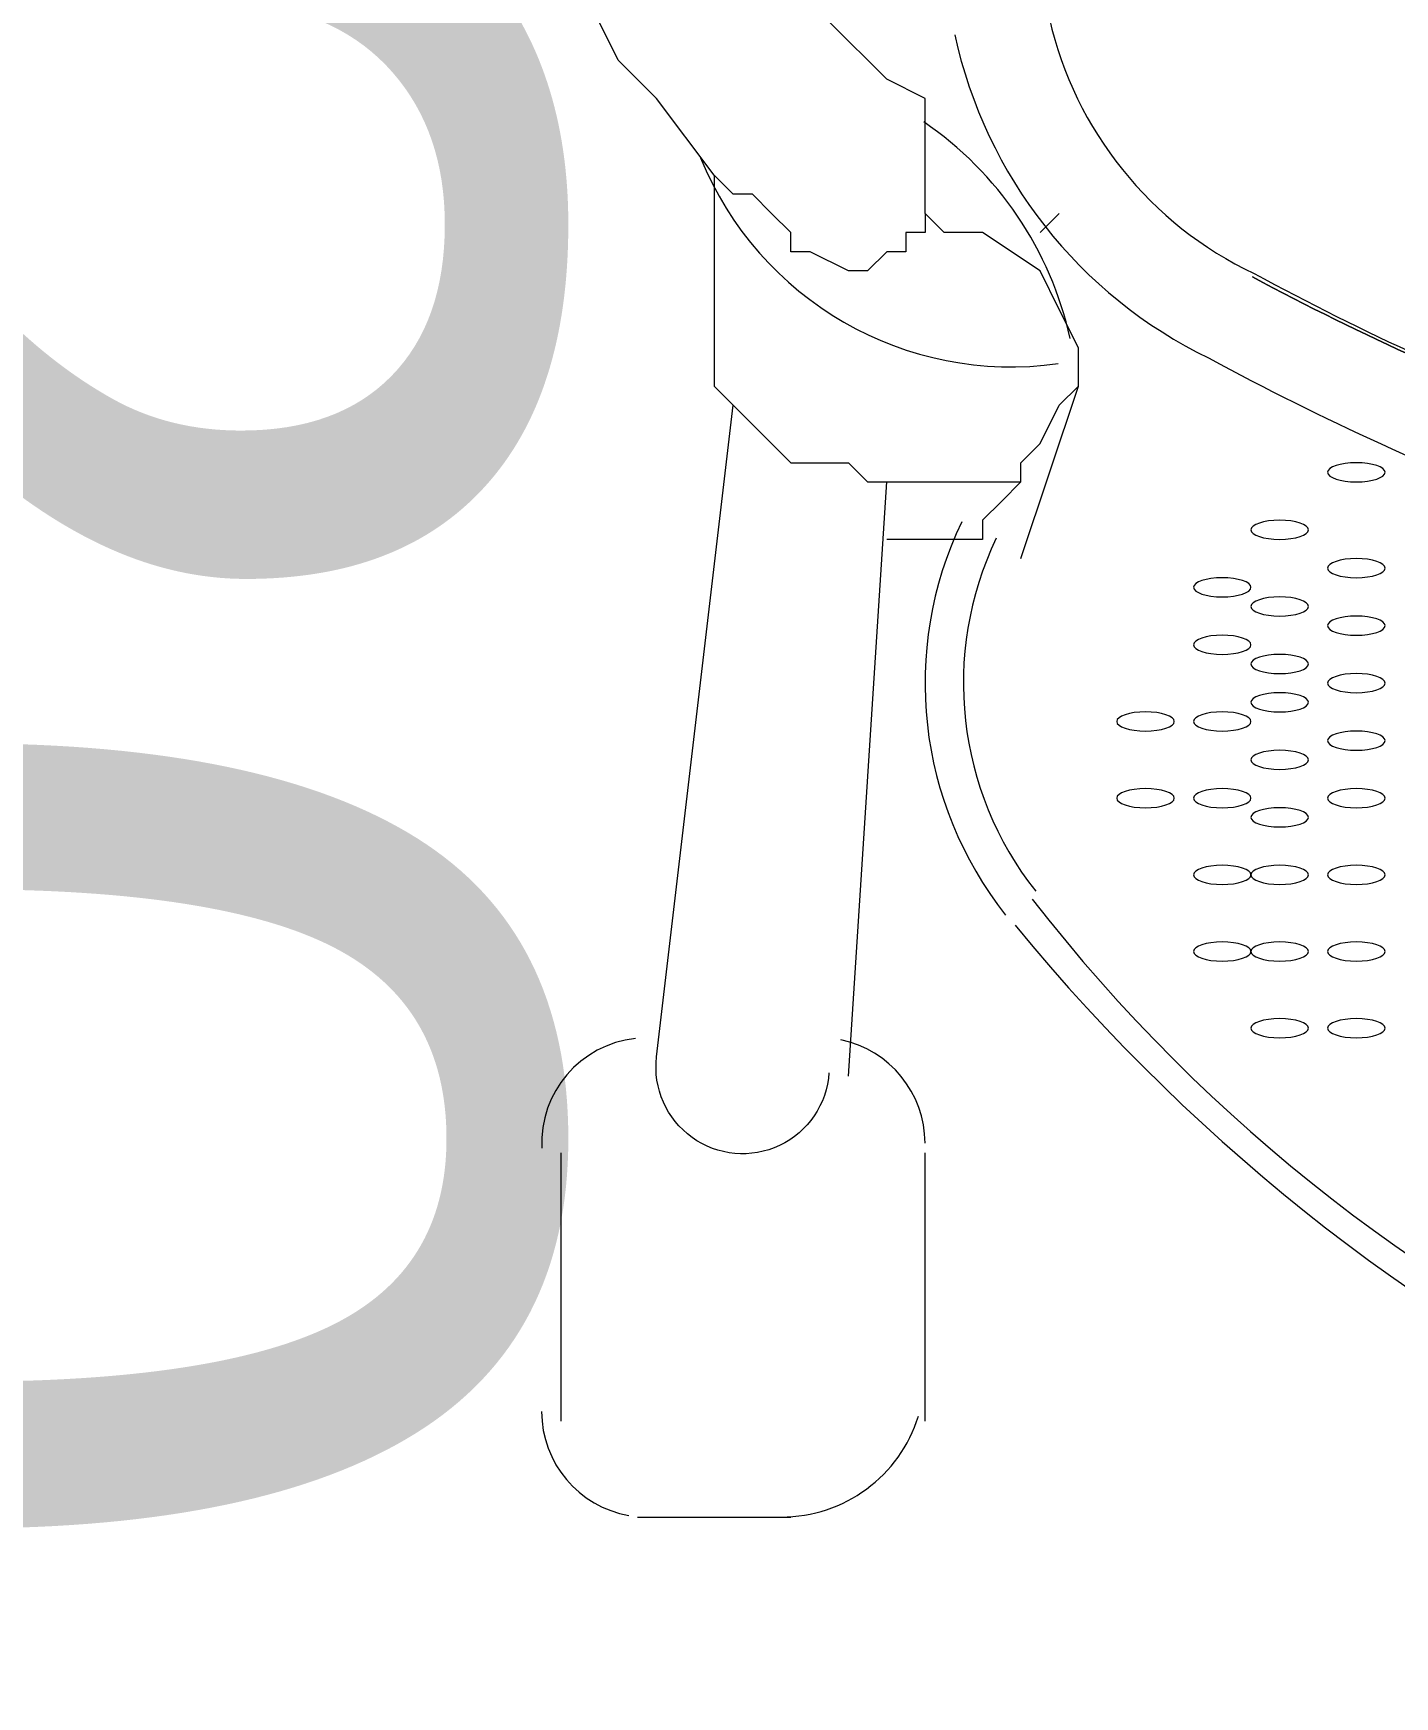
# Model space of a CAD drawing. Header units: metres. Extents: x 81 to 650, y -25 to 177.
# Drawn here: x 175.9417 to 176.1154, y 36.9398 to 37.152 of the extents above; entities that cross this region are included whole.
import ezdxf

# ---------------------------------------------------------------- set-up
doc = ezdxf.new("R2010")
doc.units = ezdxf.units.M
doc.layers.add('AMOBLAMIENTO', color=253, linetype='Continuous')
doc.layers.add('PDF2_Geometría', color=7, linetype='Continuous', true_color=0x525252)
doc.layers.add('TEXTOS', color=250, linetype='Continuous', lineweight=20)
doc.styles.get("Standard").update_dxf_attribs({"font": 'arial.ttf'})

# ---------------------------------------------------------------- blocks, each defined once
blk = doc.blocks.new('Silla 1')
at = {"layer": 'PDF2_Geometría', "color": 8, "linetype": 'Continuous', "lineweight": 9}
for points in [[(-646.0411633190107, -3780.64090645649), (-646.0485001190107, -3780.63112405649), (-646.0533913190106, -3780.626232856489), (-646.0558369190107, -3780.62134165649), (-646.0582825190107, -3780.61889605649, -0.4491904813085021), (-646.0973116293067, -3780.588454426033)], [(-645.9983960846587, -3780.62093238533, 0.2302038230438508), (-645.9722845357386, -3780.653448936193, 0.06904268617280984), (-645.8839238583067, -3780.686675322458, -0.06904268617280984), (-645.9724939035547, -3780.653888190409, 0.06904268617280984), (-645.8839238583067, -3780.686675322458)], [(-646.0104592267627, -3780.623015620778, 0.230532055927267), (-645.9780297637146, -3780.664255382281, 0.06904277544358077), (-645.8865526826587, -3780.698617407361, 0.03702395519687634), (-645.8246418784507, -3780.704316266761)], [(-646.0265180282867, -3780.755413327196, -1.027903157959017), (-646.0485001190107, -3780.75340405649), (-646.0387177190107, -3780.670253656489)], [(-646.0006019914027, -3780.733253559746, 0.2538010257354554), (-645.8115868988107, -3780.816237194282, 0.2538010257352337), (-645.6219518466187, -3780.733253559746)], [(-646.0027462690267, -3780.736602344281, 0.2278580694966209), (-645.8098134719706, -3780.826757382889, 0.2278580694966865), (-645.6173619689947, -3780.736602344281)]]:
    blk.add_lwpolyline(points, format="xyb", dxfattribs=at)
for points in [[(-646.0142617190107, -3780.645797656489), (-646.0142617190107, -3780.64335205649), (-646.0142617190107, -3780.638460856489), (-646.0142617190107, -3780.636015256489), (-646.0142617190107, -3780.63112405649), (-646.0191529190107, -3780.62867845649), (-646.0264897190107, -3780.62134165649), (-646.0313809190106, -3780.616450456489), (-646.0338265190107, -3780.614004856489), (-646.0387177190107, -3780.614004856489), (-646.0436089190107, -3780.611559256489)], [(-645.9995881190107, -3780.648243256489), (-645.9971425190107, -3780.645797656489)], [(-646.0020337190107, -3780.689818456489), (-645.9946969190107, -3780.667808056489)], [(-646.0240441190107, -3780.755849656489), (-646.0191529190107, -3780.680036056489)], [(-646.0020337190107, -3780.680036056489), (-646.0044793190107, -3780.682481656489), (-646.0069249190107, -3780.68492725649), (-646.0069249190107, -3780.68737285649), (-646.0093705190106, -3780.68737285649), (-646.0142617190107, -3780.68737285649), (-646.0191529190107, -3780.68737285649)], [(-646.0607281190107, -3780.765632056489), (-646.0607281190107, -3780.799870456489)], [(-646.0142617190107, -3780.799870456489), (-646.0142617190107, -3780.765632056489)], [(-646.0509457190107, -3780.812098456489), (-646.0313809190106, -3780.812098456489)]]:
    blk.add_lwpolyline(points, dxfattribs=at)
blk.add_lwpolyline([(-646.0411633190107, -3780.64090645649), (-646.0411633190107, -3780.66536245649), (-646.0411633190107, -3780.667808056489), (-646.0387177190107, -3780.670253656489), (-646.0338265190107, -3780.67514485649), (-646.0313809190106, -3780.677590456489), (-646.0264897190107, -3780.677590456489), (-646.0240441190107, -3780.677590456489), (-646.0215985190107, -3780.680036056489), (-646.0191529190107, -3780.680036056489), (-646.0142617190107, -3780.680036056489), (-646.0093705190106, -3780.680036056489), (-646.0020337190107, -3780.680036056489), (-646.0020337190107, -3780.677590456489), (-645.9995881190107, -3780.67514485649), (-645.9971425190107, -3780.670253656489), (-645.9946969190107, -3780.667808056489), (-645.9946969190107, -3780.66536245649), (-645.9946969190107, -3780.66291685649), (-645.9971425190107, -3780.658025656489), (-645.9995881190107, -3780.65313445649), (-646.0069249190107, -3780.648243256489), (-646.0118161190107, -3780.648243256489), (-646.0142617190107, -3780.645797656489), (-646.0142617190107, -3780.648243256489), (-646.0167073190107, -3780.648243256489), (-646.0167073190107, -3780.65068885649), (-646.0191529190107, -3780.65068885649), (-646.0215985190107, -3780.65313445649), (-646.0240441190107, -3780.65313445649), (-646.0289353190107, -3780.65068885649), (-646.0313809190106, -3780.65068885649), (-646.0313809190106, -3780.648243256489), (-646.0338265190107, -3780.645797656489), (-646.0362721190107, -3780.64335205649), (-646.0387177190107, -3780.64335205649)], close=True, dxfattribs=at)
for centre, radius, start, end in [((-646.0399404652806, -3780.671476427101), 0.04524353822635269, 12.43650084566837, 55.67873892177474), ((-646.0032564977645, -3780.622564445558), 0.04279801544097842, 202.1154694372731, 278.0474508714875), ((-645.9665725477504, -3780.705714870254), 0.04768917459666634, 154.4128100539514, 218.342281554245), ((-645.9665725050952, -3780.705714875224), 0.04279800939919654, 154.4128314600162, 218.3422611863776), ((-646.049722922341, -3780.764409246315), 0.01345079319574953, 96.30063128069123, 182.6038360234236), ((-646.0277125044674, -3780.764409254071), 0.01345078545669431, 359.9999896983591, 78.42598257993129), ((-646.04972290077, -3780.798647653858), 0.01345081824069386, 180.0000112107817, 260.1231991208837), ((-646.0326037284478, -3780.793756452095), 0.01834200439448418, 270.0000294792136, 342.696561704828)]:
    blk.add_arc(centre, radius, start, end, dxfattribs=at)
for points in [[(-645.9592357190107, -3780.677590456489), (-645.9612617274187, -3780.677590456489), (-645.9629041190107, -3780.678137928505), (-645.9629041190107, -3780.678813256489)], [(-645.9555673190107, -3780.678813256489), (-645.9555673190107, -3780.678137928505), (-645.9572097106027, -3780.677590456489), (-645.9592357190107, -3780.677590456489)], [(-645.9629041190107, -3780.678813256489), (-645.9629041190107, -3780.679488584473), (-645.9612617274187, -3780.680036056489), (-645.9592357190107, -3780.680036056489)], [(-645.9592357190107, -3780.680036056489), (-645.9572097106027, -3780.680036056489), (-645.9555673190107, -3780.679488584473), (-645.9555673190107, -3780.678813256489)], [(-645.9690181190107, -3780.68492725649), (-645.9710441274187, -3780.68492725649), (-645.9726865190107, -3780.685474728506), (-645.9726865190107, -3780.68615005649)], [(-645.9653497190106, -3780.68615005649), (-645.9653497190106, -3780.685474728506), (-645.9669921106027, -3780.68492725649), (-645.9690181190107, -3780.68492725649)], [(-645.9726865190107, -3780.68615005649), (-645.9726865190107, -3780.686825384474), (-645.9710441274187, -3780.68737285649), (-645.9690181190107, -3780.68737285649)], [(-645.9690181190107, -3780.68737285649), (-645.9669921106027, -3780.68737285649), (-645.9653497190106, -3780.686825384474), (-645.9653497190106, -3780.68615005649)], [(-645.9592357190107, -3780.689818456489), (-645.9612617274187, -3780.689818456489), (-645.9629041190107, -3780.690365928505), (-645.9629041190107, -3780.691041256489)], [(-645.9629041190107, -3780.691041256489), (-645.9629041190107, -3780.691716584473), (-645.9612617274187, -3780.692264056489), (-645.9592357190107, -3780.692264056489)], [(-645.9555673190107, -3780.691041256489), (-645.9555673190107, -3780.690365928505), (-645.9572097106027, -3780.689818456489), (-645.9592357190107, -3780.689818456489)], [(-645.9592357190107, -3780.692264056489), (-645.9572097106027, -3780.692264056489), (-645.9555673190107, -3780.691716584473), (-645.9555673190107, -3780.691041256489)], [(-645.9763549190106, -3780.692264056489), (-645.9783809274187, -3780.692264056489), (-645.9800233190107, -3780.692811528505), (-645.9800233190107, -3780.693486856489)], [(-645.9800233190107, -3780.693486856489), (-645.9800233190107, -3780.694162184473), (-645.9783809274187, -3780.69470965649), (-645.9763549190106, -3780.69470965649)], [(-645.9726865190107, -3780.693486856489), (-645.9726865190107, -3780.692811528505), (-645.9743289106027, -3780.692264056489), (-645.9763549190106, -3780.692264056489)], [(-645.9763549190106, -3780.69470965649), (-645.9743289106027, -3780.69470965649), (-645.9726865190107, -3780.694162184473), (-645.9726865190107, -3780.693486856489)], [(-645.9690181190107, -3780.69470965649), (-645.9710441274187, -3780.69470965649), (-645.9726865190107, -3780.695257128506), (-645.9726865190107, -3780.69593245649)], [(-645.9653497190106, -3780.69593245649), (-645.9653497190106, -3780.695257128506), (-645.9669921106027, -3780.69470965649), (-645.9690181190107, -3780.69470965649)], [(-645.9726865190107, -3780.69593245649), (-645.9726865190107, -3780.696607784474), (-645.9710441274187, -3780.69715525649), (-645.9690181190107, -3780.69715525649)], [(-645.9690181190107, -3780.69715525649), (-645.9669921106027, -3780.69715525649), (-645.9653497190106, -3780.696607784474), (-645.9653497190106, -3780.69593245649)], [(-645.9592357190107, -3780.69715525649), (-645.9612617274187, -3780.69715525649), (-645.9629041190107, -3780.697702728506), (-645.9629041190107, -3780.69837805649)], [(-645.9555673190107, -3780.69837805649), (-645.9555673190107, -3780.697702728506), (-645.9572097106027, -3780.69715525649), (-645.9592357190107, -3780.69715525649)], [(-645.9763549190106, -3780.699600856489), (-645.9783809274187, -3780.699600856489), (-645.9800233190107, -3780.700148328505), (-645.9800233190107, -3780.700823656489)], [(-645.9726865190107, -3780.700823656489), (-645.9726865190107, -3780.700148328505), (-645.9743289106027, -3780.699600856489), (-645.9763549190106, -3780.699600856489)], [(-645.9629041190107, -3780.69837805649), (-645.9629041190107, -3780.699053384474), (-645.9612617274187, -3780.699600856489), (-645.9592357190107, -3780.699600856489)], [(-645.9592357190107, -3780.699600856489), (-645.9572097106027, -3780.699600856489), (-645.9555673190107, -3780.699053384474), (-645.9555673190107, -3780.69837805649)], [(-645.9800233190107, -3780.700823656489), (-645.9800233190107, -3780.701498984473), (-645.9783809274187, -3780.702046456489), (-645.9763549190106, -3780.702046456489)], [(-645.9763549190106, -3780.702046456489), (-645.9743289106027, -3780.702046456489), (-645.9726865190107, -3780.701498984473), (-645.9726865190107, -3780.700823656489)], [(-645.9690181190107, -3780.702046456489), (-645.9710441274187, -3780.702046456489), (-645.9726865190107, -3780.702593928505), (-645.9726865190107, -3780.703269256489)], [(-645.9653497190106, -3780.703269256489), (-645.9653497190106, -3780.702593928505), (-645.9669921106027, -3780.702046456489), (-645.9690181190107, -3780.702046456489)], [(-645.9726865190107, -3780.703269256489), (-645.9726865190107, -3780.703944584473), (-645.9710441274187, -3780.704492056489), (-645.9690181190107, -3780.704492056489)], [(-645.9690181190107, -3780.704492056489), (-645.9669921106027, -3780.704492056489), (-645.9653497190106, -3780.703944584473), (-645.9653497190106, -3780.703269256489)], [(-645.9592357190107, -3780.704492056489), (-645.9612617274187, -3780.704492056489), (-645.9629041190107, -3780.705039528505), (-645.9629041190107, -3780.70571485649)], [(-645.9629041190107, -3780.70571485649), (-645.9629041190107, -3780.706390184474), (-645.9612617274187, -3780.70693765649), (-645.9592357190107, -3780.70693765649)], [(-645.9555673190107, -3780.70571485649), (-645.9555673190107, -3780.705039528505), (-645.9572097106027, -3780.704492056489), (-645.9592357190107, -3780.704492056489)], [(-645.9592357190107, -3780.70693765649), (-645.9572097106027, -3780.70693765649), (-645.9555673190107, -3780.706390184474), (-645.9555673190107, -3780.70571485649)], [(-645.9690181190107, -3780.70693765649), (-645.9710441274187, -3780.70693765649), (-645.9726865190107, -3780.707485128506), (-645.9726865190107, -3780.70816045649)], [(-645.9726865190107, -3780.70816045649), (-645.9726865190107, -3780.708835784474), (-645.9710441274187, -3780.70938325649), (-645.9690181190107, -3780.70938325649)], [(-645.9653497190106, -3780.70816045649), (-645.9653497190106, -3780.707485128506), (-645.9669921106027, -3780.70693765649), (-645.9690181190107, -3780.70693765649)], [(-645.9690181190107, -3780.70938325649), (-645.9669921106027, -3780.70938325649), (-645.9653497190106, -3780.708835784474), (-645.9653497190106, -3780.70816045649)], [(-645.9861373190107, -3780.70938325649), (-645.9881633274186, -3780.70938325649), (-645.9898057190107, -3780.709930728506), (-645.9898057190107, -3780.710606056489)], [(-645.9898057190107, -3780.710606056489), (-645.9898057190107, -3780.711281384473), (-645.9881633274186, -3780.711828856489), (-645.9861373190107, -3780.711828856489)], [(-645.9824689190107, -3780.710606056489), (-645.9824689190107, -3780.709930728506), (-645.9841113106027, -3780.70938325649), (-645.9861373190107, -3780.70938325649)], [(-645.9861373190107, -3780.711828856489), (-645.9841113106027, -3780.711828856489), (-645.9824689190107, -3780.711281384473), (-645.9824689190107, -3780.710606056489)], [(-645.9763549190106, -3780.70938325649), (-645.9783809274187, -3780.70938325649), (-645.9800233190107, -3780.709930728506), (-645.9800233190107, -3780.710606056489)], [(-645.9800233190107, -3780.710606056489), (-645.9800233190107, -3780.711281384473), (-645.9783809274187, -3780.711828856489), (-645.9763549190106, -3780.711828856489)], [(-645.9726865190107, -3780.710606056489), (-645.9726865190107, -3780.709930728506), (-645.9743289106027, -3780.70938325649), (-645.9763549190106, -3780.70938325649)], [(-645.9763549190106, -3780.711828856489), (-645.9743289106027, -3780.711828856489), (-645.9726865190107, -3780.711281384473), (-645.9726865190107, -3780.710606056489)], [(-645.9592357190107, -3780.711828856489), (-645.9612617274187, -3780.711828856489), (-645.9629041190107, -3780.712376328505), (-645.9629041190107, -3780.713051656489)], [(-645.9555673190107, -3780.713051656489), (-645.9555673190107, -3780.712376328505), (-645.9572097106027, -3780.711828856489), (-645.9592357190107, -3780.711828856489)], [(-645.9690181190107, -3780.714274456489), (-645.9710441274187, -3780.714274456489), (-645.9726865190107, -3780.714821928505), (-645.9726865190107, -3780.715497256489)], [(-645.9653497190106, -3780.715497256489), (-645.9653497190106, -3780.714821928505), (-645.9669921106027, -3780.714274456489), (-645.9690181190107, -3780.714274456489)], [(-645.9629041190107, -3780.713051656489), (-645.9629041190107, -3780.713726984473), (-645.9612617274187, -3780.714274456489), (-645.9592357190107, -3780.714274456489)], [(-645.9592357190107, -3780.714274456489), (-645.9572097106027, -3780.714274456489), (-645.9555673190107, -3780.713726984473), (-645.9555673190107, -3780.713051656489)], [(-645.9726865190107, -3780.715497256489), (-645.9726865190107, -3780.716172584473), (-645.9710441274187, -3780.71672005649), (-645.9690181190107, -3780.71672005649)], [(-645.9690181190107, -3780.71672005649), (-645.9669921106027, -3780.71672005649), (-645.9653497190106, -3780.716172584473), (-645.9653497190106, -3780.715497256489)], [(-645.9861373190107, -3780.71916565649), (-645.9881633274186, -3780.71916565649), (-645.9898057190107, -3780.719713128506), (-645.9898057190107, -3780.72038845649)], [(-645.9898057190107, -3780.72038845649), (-645.9898057190107, -3780.721063784474), (-645.9881633274186, -3780.721611256489), (-645.9861373190107, -3780.721611256489)], [(-645.9824689190107, -3780.72038845649), (-645.9824689190107, -3780.719713128506), (-645.9841113106027, -3780.71916565649), (-645.9861373190107, -3780.71916565649)], [(-645.9861373190107, -3780.721611256489), (-645.9841113106027, -3780.721611256489), (-645.9824689190107, -3780.721063784474), (-645.9824689190107, -3780.72038845649)], [(-645.9763549190106, -3780.71916565649), (-645.9783809274187, -3780.71916565649), (-645.9800233190107, -3780.719713128506), (-645.9800233190107, -3780.72038845649)], [(-645.9800233190107, -3780.72038845649), (-645.9800233190107, -3780.721063784474), (-645.9783809274187, -3780.721611256489), (-645.9763549190106, -3780.721611256489)], [(-645.9726865190107, -3780.72038845649), (-645.9726865190107, -3780.719713128506), (-645.9743289106027, -3780.71916565649), (-645.9763549190106, -3780.71916565649)], [(-645.9763549190106, -3780.721611256489), (-645.9743289106027, -3780.721611256489), (-645.9726865190107, -3780.721063784474), (-645.9726865190107, -3780.72038845649)], [(-645.9592357190107, -3780.71916565649), (-645.9612617274187, -3780.71916565649), (-645.9629041190107, -3780.719713128506), (-645.9629041190107, -3780.72038845649)], [(-645.9629041190107, -3780.72038845649), (-645.9629041190107, -3780.721063784474), (-645.9612617274187, -3780.721611256489), (-645.9592357190107, -3780.721611256489)], [(-645.9555673190107, -3780.72038845649), (-645.9555673190107, -3780.719713128506), (-645.9572097106027, -3780.71916565649), (-645.9592357190107, -3780.71916565649)], [(-645.9592357190107, -3780.721611256489), (-645.9572097106027, -3780.721611256489), (-645.9555673190107, -3780.721063784474), (-645.9555673190107, -3780.72038845649)], [(-645.9690181190107, -3780.721611256489), (-645.9710441274187, -3780.721611256489), (-645.9726865190107, -3780.722158728505), (-645.9726865190107, -3780.722834056489)], [(-645.9726865190107, -3780.722834056489), (-645.9726865190107, -3780.723509384473), (-645.9710441274187, -3780.724056856489), (-645.9690181190107, -3780.724056856489)], [(-645.9653497190106, -3780.722834056489), (-645.9653497190106, -3780.722158728505), (-645.9669921106027, -3780.721611256489), (-645.9690181190107, -3780.721611256489)], [(-645.9690181190107, -3780.724056856489), (-645.9669921106027, -3780.724056856489), (-645.9653497190106, -3780.723509384473), (-645.9653497190106, -3780.722834056489)], [(-645.9763549190106, -3780.72894805649), (-645.9783809274187, -3780.72894805649), (-645.9800233190107, -3780.729495528506), (-645.9800233190107, -3780.73017085649)], [(-645.9726865190107, -3780.73017085649), (-645.9726865190107, -3780.729495528506), (-645.9743289106027, -3780.72894805649), (-645.9763549190106, -3780.72894805649)], [(-645.9690181190107, -3780.72894805649), (-645.9710441274187, -3780.72894805649), (-645.9726865190107, -3780.729495528506), (-645.9726865190107, -3780.73017085649)], [(-645.9653497190106, -3780.73017085649), (-645.9653497190106, -3780.729495528506), (-645.9669921106027, -3780.72894805649), (-645.9690181190107, -3780.72894805649)], [(-645.9592357190107, -3780.72894805649), (-645.9612617274187, -3780.72894805649), (-645.9629041190107, -3780.729495528506), (-645.9629041190107, -3780.73017085649)], [(-645.9555673190107, -3780.73017085649), (-645.9555673190107, -3780.729495528506), (-645.9572097106027, -3780.72894805649), (-645.9592357190107, -3780.72894805649)], [(-645.9800233190107, -3780.73017085649), (-645.9800233190107, -3780.730846184474), (-645.9783809274187, -3780.73139365649), (-645.9763549190106, -3780.73139365649)], [(-645.9763549190106, -3780.73139365649), (-645.9743289106027, -3780.73139365649), (-645.9726865190107, -3780.730846184474), (-645.9726865190107, -3780.73017085649)], [(-645.9726865190107, -3780.73017085649), (-645.9726865190107, -3780.730846184474), (-645.9710441274187, -3780.73139365649), (-645.9690181190107, -3780.73139365649)], [(-645.9690181190107, -3780.73139365649), (-645.9669921106027, -3780.73139365649), (-645.9653497190106, -3780.730846184474), (-645.9653497190106, -3780.73017085649)], [(-645.9629041190107, -3780.73017085649), (-645.9629041190107, -3780.730846184474), (-645.9612617274187, -3780.73139365649), (-645.9592357190107, -3780.73139365649)], [(-645.9592357190107, -3780.73139365649), (-645.9572097106027, -3780.73139365649), (-645.9555673190107, -3780.730846184474), (-645.9555673190107, -3780.73017085649)], [(-645.9763549190106, -3780.73873045649), (-645.9783809274187, -3780.73873045649), (-645.9800233190107, -3780.739277928506), (-645.9800233190107, -3780.73995325649)], [(-645.9800233190107, -3780.73995325649), (-645.9800233190107, -3780.740628584474), (-645.9783809274187, -3780.74117605649), (-645.9763549190106, -3780.74117605649)], [(-645.9726865190107, -3780.73995325649), (-645.9726865190107, -3780.739277928506), (-645.9743289106027, -3780.73873045649), (-645.9763549190106, -3780.73873045649)], [(-645.9763549190106, -3780.74117605649), (-645.9743289106027, -3780.74117605649), (-645.9726865190107, -3780.740628584474), (-645.9726865190107, -3780.73995325649)], [(-645.9690181190107, -3780.73873045649), (-645.9710441274187, -3780.73873045649), (-645.9726865190107, -3780.739277928506), (-645.9726865190107, -3780.73995325649)], [(-645.9726865190107, -3780.73995325649), (-645.9726865190107, -3780.740628584474), (-645.9710441274187, -3780.74117605649), (-645.9690181190107, -3780.74117605649)], [(-645.9653497190106, -3780.73995325649), (-645.9653497190106, -3780.739277928506), (-645.9669921106027, -3780.73873045649), (-645.9690181190107, -3780.73873045649)], [(-645.9690181190107, -3780.74117605649), (-645.9669921106027, -3780.74117605649), (-645.9653497190106, -3780.740628584474), (-645.9653497190106, -3780.73995325649)], [(-645.9592357190107, -3780.73873045649), (-645.9612617274187, -3780.73873045649), (-645.9629041190107, -3780.739277928506), (-645.9629041190107, -3780.73995325649)], [(-645.9629041190107, -3780.73995325649), (-645.9629041190107, -3780.740628584474), (-645.9612617274187, -3780.74117605649), (-645.9592357190107, -3780.74117605649)], [(-645.9555673190107, -3780.73995325649), (-645.9555673190107, -3780.739277928506), (-645.9572097106027, -3780.73873045649), (-645.9592357190107, -3780.73873045649)], [(-645.9592357190107, -3780.74117605649), (-645.9572097106027, -3780.74117605649), (-645.9555673190107, -3780.740628584474), (-645.9555673190107, -3780.73995325649)], [(-645.9690181190107, -3780.748512856489), (-645.9710441274187, -3780.748512856489), (-645.9726865190107, -3780.749060328505), (-645.9726865190107, -3780.74973565649)], [(-645.9653497190106, -3780.74973565649), (-645.9653497190106, -3780.749060328505), (-645.9669921106027, -3780.748512856489), (-645.9690181190107, -3780.748512856489)], [(-645.9592357190107, -3780.748512856489), (-645.9612617274187, -3780.748512856489), (-645.9629041190107, -3780.749060328505), (-645.9629041190107, -3780.74973565649)], [(-645.9555673190107, -3780.74973565649), (-645.9555673190107, -3780.749060328505), (-645.9572097106027, -3780.748512856489), (-645.9592357190107, -3780.748512856489)], [(-645.9726865190107, -3780.74973565649), (-645.9726865190107, -3780.750410984474), (-645.9710441274187, -3780.75095845649), (-645.9690181190107, -3780.75095845649)], [(-645.9690181190107, -3780.75095845649), (-645.9669921106027, -3780.75095845649), (-645.9653497190106, -3780.750410984474), (-645.9653497190106, -3780.74973565649)], [(-645.9629041190107, -3780.74973565649), (-645.9629041190107, -3780.750410984474), (-645.9612617274187, -3780.75095845649), (-645.9592357190107, -3780.75095845649)], [(-645.9592357190107, -3780.75095845649), (-645.9572097106027, -3780.75095845649), (-645.9555673190107, -3780.750410984474), (-645.9555673190107, -3780.74973565649)]]:
    blk.add_open_spline(points, degree=3, dxfattribs=at)

msp = doc.modelspace()

# ---------------------------------------------------------------- block references
at = {"layer": 'AMOBLAMIENTO', "color": 1, "linetype": 'Continuous'}
msp.add_blockref('Silla 1', (822.0697334152132, 3817.774779757025), dxfattribs=at)

# ---------------------------------------------------------------- texts
at = {"layer": 'TEXTOS', "insert": (176.0077334162626, 38.00086929716748), "char_height": 0.15, "width": 1.361208731241474, "attachment_point": 1, "rotation": 270}
msp.add_mtext('\\A1;\\pxsm0.8;1 CTO-T201\\PEMT Ø3/4"       ', dxfattribs=at)

doc.saveas('drawing.dxf')
